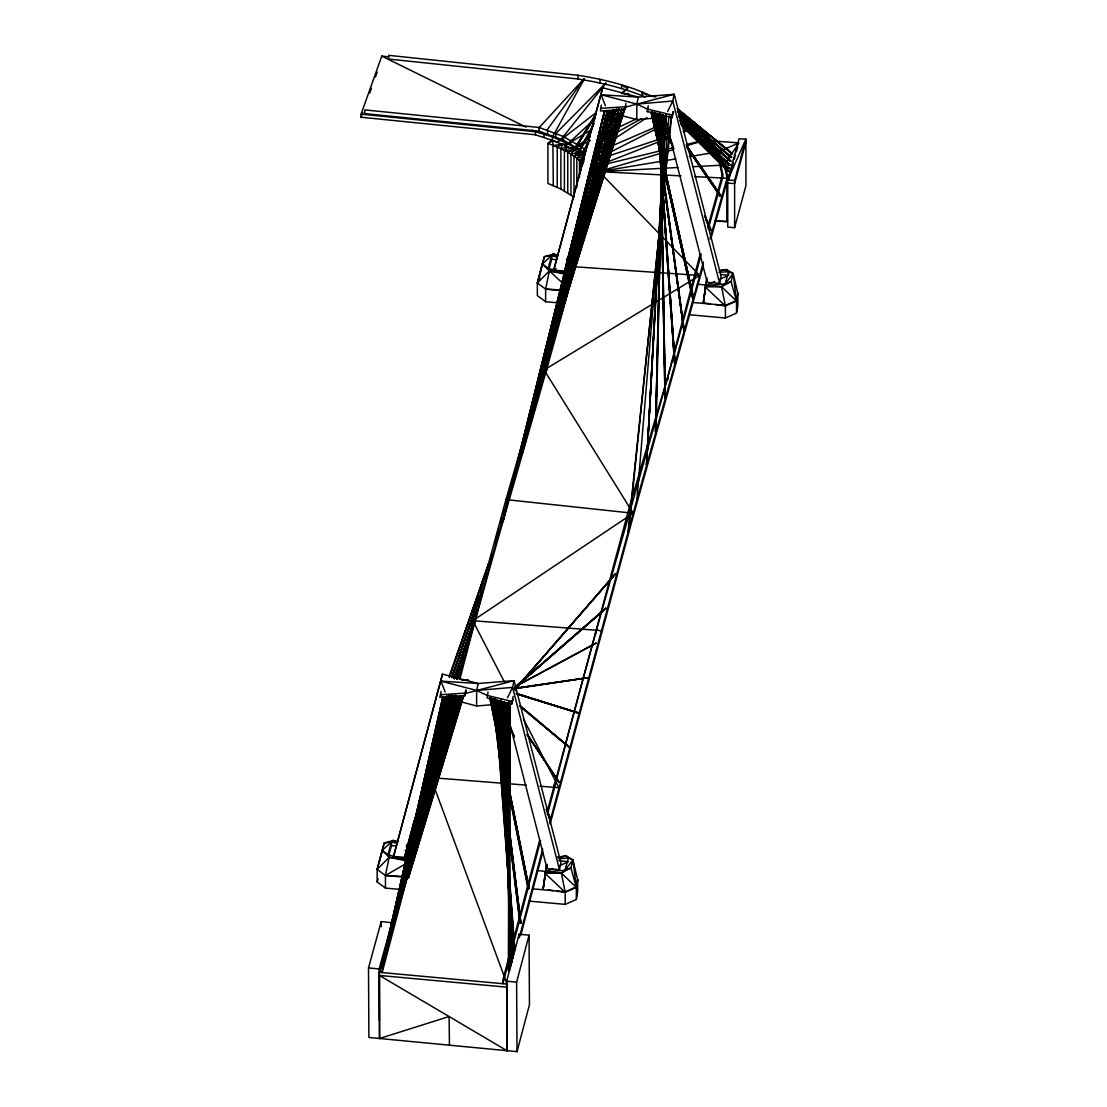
<?xml version="1.0" encoding="UTF-8"?>
<svg xmlns="http://www.w3.org/2000/svg" width="1107" height="1107" viewBox="0 0 1107 1107"><rect width="100%" height="100%" fill="white"/><g stroke="black" fill="none" stroke-linecap="round" stroke-linejoin="round"><path stroke-width="1.5" d="M509.206 701.575L508.556 970.631L508.846 701.63M509.414 818.931L509.137 970.645L509.995 703.374M509.455 798.244L509.635 701.7M509.497 970.59L509.773 703.319M660.962 214.979L655.482 432.159L659.841 239.084M659.938 235.68L660.395 214.966M660.478 211.548L662.678 115.031M660.492 214.91L655.635 432.284M660.533 211.451L662.761 114.934M660.782 214.896L656.022 432.173M661.723 173.522L660.962 211.506L661.903 173.605M661.903 170.187L663.051 114.92M661.834 170.091L663.245 115.003M651.705 112.388L693.051 298.696L651.234 112.374L693.051 298.696L658.956 142.208M666.11 115.059L646.543 464.982L657.503 261.543M657.696 258.097L665.528 115.073L646.543 464.982L665.916 114.948M546.996 867.957L547.232 864.539M636.968 499.174L668.946 115.765M671.216 116.456L628.472 532.08M671.617 116.332L628.015 531.941M681.04 123.624L728.572 171.308L681.317 124.717M545.101 875.969L543.122 889.225L546.457 865.688M706.778 279.67L703.319 302.848L706.93 277.746M680.321 120.428L729.181 168.568L680.597 121.493M728.835 164.985L729.9 164.763L728.904 165.054L680.127 118.906M543.122 889.225L545.35 871.956L553.043 868.538M703.319 302.848L705.533 285.592L714.776 281.482M679.435 115.211L730.745 161.276L679.131 114.201M678.01 111.087L731.561 157.429L677.498 111.212M720.034 196.133L721.086 195.856L720.09 196.216L688.097 149.5M545.599 872.662L546.83 864.387M677.954 109.593L732.294 153.624L677.138 108.375M576.346 899.479L576.346 886.887L577.674 879.442L577.674 892.048L576.346 899.479L565.22 904.377L529.271 901.126M556.724 891.135L565.22 892.339L576.346 887.44L577.674 880.01L572.956 859.918L566.258 855.932L557.803 857.026M715.219 304.536L725.403 305.961L736.529 301.076L737.857 293.078L737.857 305.67L736.529 313.115L725.403 318.013L689.453 314.748M562.757 303.276L545.64 301.727L545.64 289.121L549.349 270.911L548.117 268.364L542.388 263.909L544.381 256.686L553.403 254.043L558.039 255.44M457.26 695.666L447.574 698.268L404.525 857.33L393.525 856.527L442.509 674.121L478.169 683.503L514.049 680.639L560.931 862.893L559.464 869.645L547.079 868.76L504.626 703.706L496.849 700.025M393.525 856.527L442.509 674.121M404.525 857.33L414.115 820.55M619.062 108.86L607.757 111.904L564.722 270.966L553.721 270.15L602.706 87.744L638.352 97.125L674.232 94.261L721.127 276.515L719.647 283.281L707.262 282.382L664.809 117.342L653.933 112.194M553.721 270.15L602.706 87.744M565.027 269.582L565.622 266.815M566.231 264.047L589.104 179.5M504.626 703.706L476.633 706.003L476.633 690.464L478.169 683.503L440.987 681.123L445.18 692.041M661.502 116.761L664.809 117.342L636.829 119.625L636.829 104.086L638.352 97.125L601.184 94.745L605.363 105.663M442.855 697.216L383.409 959.506L442.731 697.133M383.285 959.423L443.146 697.189M443.395 697.341L383.949 959.631L443.686 697.299M384.71 955.479L445.567 696.94M385.111 953.791L390.259 931.983M391.048 928.621L392.625 921.91M393.428 918.547L394.604 913.524M395.407 910.162L396.984 903.45M397.773 900.088L402.533 879.954M403.322 876.592L445.692 697.023M384.586 955.396L445.969 696.995M387.229 947.218L446.218 697.147M385.25 955.604L446.896 695.445M711.137 230.021L710.085 230.325L711.137 230.021L704.868 215.948M400.859 889.488L385.444 888.091L377.169 881.975L377.169 869.369L384.184 843.064L393.206 840.421L397.856 841.804M385.693 951.854L386.813 946.748M387.63 943.399L389.29 936.688L387.671 943.206M390.937 929.977L395.074 913.192M395.905 909.843L448.805 695.071L408.829 857.897M387.754 943.468L389.415 936.757M398.091 901.527L399.323 896.49M400.153 893.128L404.705 874.668M405.522 871.32L408.013 861.246M388.875 940.106L390.563 933.256M391.352 930.032L449.221 695.141M388.28 943.593L449.456 695.279M449.746 695.265L387.754 946.955L449.871 695.334M604.519 110.797L502.675 521.605L605.1 110.908M604.671 110.7L503.09 521.134M502.965 521.66L604.671 110.949M511.974 487.537L607.48 110.88L512.264 487.592M607.48 110.88L511.974 487.288M379.452 861.44L384.184 843.064L391.504 842.04L396.458 843.243M396.68 908.21L451.199 696.552M398.202 903.298L396.915 908.293L451.947 694.933M400.347 894.968L401.633 889.959M404.636 878.294L405.937 873.298M408.082 864.968L409.369 859.959M410.227 856.638L413.658 843.299M414.516 839.964L451.864 694.975M391.421 929.922L392.708 924.926M388.972 941.725L452.5 695.071M389.194 941.808L452.721 695.154M522.089 451.739L610.317 110.714L522.227 453.524M610.026 110.658L522.075 453.386M522.075 453.593L610.317 110.714M547.578 810.199L629.758 505.664L667.908 376.131L700.274 253.641M547.578 813.991L554.635 787.215L554.607 783.507L554.552 787.354C599.856 608.573 654.486 432.394 701.201 254.029M402.574 877.048L385.444 875.499L377.169 869.369L382.192 850.287L393.206 840.421L397.773 841.998M545.64 301.727L537.352 295.597L537.352 283.005L542.388 263.909L553.403 254.043L557.956 255.634M385.015 951.19L379.438 972.333L379.438 1020.557M415.457 835.605L417.201 828.977M418.072 825.67L420.702 815.721M421.573 812.4L451.767 699.14M383.299 960.779L384.586 955.894M417.643 830.402L418.958 825.435M400.582 898.912L382.178 968.791L382.178 972.583L415.914 844.475M401.454 895.591L404.968 882.279M419.428 827.372L433.446 774.139M421.172 824.507L423.801 814.531M424.687 811.196L433.446 777.93M508.583 958.275L502.882 979.903L502.882 983.694L508.583 962.066M512.527 943.302L539.69 840.144M513.842 942.099L540.576 840.614M519.377 937.477L542.707 849.027M549.667 822.653L633.19 513.233L703.443 262.151M520.871 934.958L542.721 852.113M550.137 823.94L633.19 516.346L703.443 265.265M532.052 417.339L613.43 109.496L531.166 420.66M531.554 418.723L613.43 109.496M449.456 1045.133L449.096 1016.544L379.549 1038.491L379.438 975.447L507.048 1050.737L506.66 981.217L519.1 934.253L529.063 935.18L529.45 1004.699L517.011 1051.65L368.894 1037.48L368.506 967.933L381.209 921.605L391.864 922.615L379.148 968.943L379.549 1038.491L382.87 1037.66M517.011 1051.65L516.623 982.13L529.063 935.18M466.199 690.754L464.857 695.722L440.212 697.341L441.098 691.418M440.212 697.341L440.987 694.449M625.939 106.051L625.054 109.358L600.409 110.977L601.295 105.054M457.136 679.117L505.941 499.603L551.258 343.295M460.72 668.877L464.29 655.524M465.189 652.175L467.874 642.171M469.659 635.487L472.343 625.483M400.402 895.618L402.187 888.976M403.529 883.995L454.022 696.358M458.976 678.895L508.68 496.116L546.83 366.569L562.01 309.863M389.111 938.902L392.681 925.618M393.58 922.297L454.244 696.4M389.553 938.971L454.797 696.524M388.986 942.389L455.572 694.975M459.875 679.338C494.981 541.572 538.237 406.089 574.076 268.531M552.144 339.96L571.807 266.566L599.15 171.64L593.822 164.044M563.352 304.854L574.076 264.822M464.857 695.722L465.756 689.799M625.054 109.358L625.939 103.435M512.97 699.582L511.78 704.024L487.135 697.991L488.021 692.069M673.554 111.738L671.977 117.646L647.318 111.627L648.218 105.705M647.318 111.627L648.218 108.32M511.78 704.024L513.122 696.441M671.977 117.646L672.862 111.724M734.619 227.682L745.91 185.713L745.91 139.122L739.033 138.818L727.756 180.04L727.756 227.073L734.619 227.682L734.619 180.441L745.91 139.122L727.756 180.04L734.619 180.441M419.055 802.312L426.665 774.153M433.39 749.301L447.297 697.936M590.003 176.179L590.889 172.872M594.03 161.276L595.372 156.308M596.272 152.987L599.856 139.731M600.755 136.424L607.48 111.572M475.069 615.52L476.425 610.538M479.608 598.929L481.877 590.626M485.06 579.016L486.416 574.035M489.598 562.425L491.868 554.137M495.05 542.527L498.676 529.243M500.502 522.615L501.858 517.633M502.772 514.326L504.128 509.345M389.221 936.577L379.438 972.333L507.089 984.081L507.048 1050.737L507.089 987.195L379.438 975.447M540.022 387.27L616.004 109.247L540.313 387.339M540.036 387.395L616.004 109.372M384.337 957.541L385.665 952.657M540.313 387.464L616.419 109.413M728.531 180.316L733.346 162.715M734.218 159.519L735.532 154.717M736.335 151.825L737.732 146.719M745.91 142.236L734.619 183.554L727.756 183.153M388.502 939.788L389.443 936.48M401.066 895.037L401.993 891.73M403.391 886.762L405.245 880.134M406.172 876.813L456.859 696.165M388.875 939.898L390.536 933.201M392.598 926.642L457.025 696.192M389.207 939.968L457.565 696.331M389.415 940.037L457.758 696.414L389.581 940.078M707.747 227.046L722.705 173.827L719.744 160.626L713.973 147.383L705.297 134.404L705.297 138.112L713.973 151.092L719.744 164.32L722.705 177.521L708.217 229.08M709.988 238.877L727.022 178.282C722.968 149.514 701.88 126.641 678.812 110.714M710.915 238.655L727.022 181.396M549.017 268.766L551.701 259.246L551.701 255.675L544.381 256.686L537.352 283.005L545.64 289.121L564.473 290.837M388.82 855.144L391.504 845.61L391.504 842.04L387.92 854.742L389.166 857.275L385.444 875.499L385.444 888.091M548.823 354.946L618.868 109.081L549.376 355.098M548.975 354.89L618.73 109.067M549.238 355.084L619.283 109.219M576.982 251.704L578.394 246.806M580.276 240.261L582.628 232.096M583.569 228.831L621.096 113.966M589.215 209.223L591.567 201.059M592.508 197.779L593.919 192.881M574.519 263.162L595.704 189.629M598.057 181.465L599.468 176.553M600.935 171.447L601.862 168.236L595.524 159.38M600.132 177.923L574.519 266.856L574.519 264.393M719.647 270.828L726.441 269.555L733.152 273.54L731.077 281.524L721.529 286.685L725.403 305.961L705.173 286.907L721.529 286.685L725.127 283.89L728.655 271.658L726.441 269.555L719.688 270.44M558.827 858.658L568.458 858.022L572.956 859.918L570.894 867.902L561.346 873.049L565.22 892.339L544.976 873.271L561.346 873.049L564.944 870.254L568.458 858.022L566.258 855.932L557.762 857.51M377.169 881.975L378.082 878.792M507.393 497.79L505.941 502.703L505.941 499.603L633.19 513.233L544.104 369.987L699.693 275.463L599.15 171.64L592.231 170.658M508.362 494.497L510.784 486.305M511.738 483.026L513.191 478.099M516.097 468.247L518.505 460.055M534.93 404.263L536.383 399.35M559.381 319.84L621.567 108.901L559.492 319.909M559.768 319.992L622.009 108.984L559.007 321.556M406.739 874.917L408.289 869.894M412.136 856.693L459.792 695.943M398.99 903.132L400.457 898.164M401.274 894.954L460.304 696.068M397.87 908.321L460.733 696.234M463.625 695.985L408.677 877.394L407.805 877.657L462.477 695.86M407.528 877.27L462.269 697.189M462.754 696.248L407.805 877.657L408.677 877.394M408.372 877.726L463.321 696.303M549.542 817.132L548.878 817.796L549.944 817.353L549.28 818.004L547.245 813.271M594.473 190.598L595.22 191.262L594.293 191.027L618.218 112.969M594.667 191.359L618.467 114.076M599.828 176.276L595.22 191.262L594.293 191.013M601.392 171.322L618.841 114.408M456.513 678.66L460.913 665.833L457.094 678.757M456.61 678.937L460.443 666.013M456.9 678.992L460.913 665.833M568.417 286.962L624.293 108.611M568.832 288.955L624.818 108.694L568.555 288.498M585.008 224.029L620.543 114.021M586.115 222.313L621.47 114.312M453.912 678.688L470.157 631.654L454.479 678.771M454.091 678.453L470.267 631.931M454.382 678.494L470.157 631.654M451.656 677.29L479.801 596.631L452.237 677.373M451.767 677.567L479.511 596.59M452.057 677.595L479.331 596.825M449.442 675.727L489.017 562.937L449.456 677.442M449.345 677.18L488.74 562.896M421.684 810.213L459.958 701.326M421.781 810.476L460.055 701.589M422.058 810.559L460.332 701.672M422.237 810.379L460.512 701.492M435.729 762.585L432.519 770.984L457.717 699.804M436.864 759.374L457.994 699.873M432.795 771.067L458.09 700.136M557.278 141.959L535.401 134.805L361.09 117.245L361.09 114.132L381.79 56.125L388.626 56.844M361.09 117.245L362.819 112.402M369.724 93.071L371.44 88.242M375.467 76.964L377.196 72.121M441.873 735.698L455.351 698.559M455.226 699.043L442.357 735.546M442.233 736.03L455.627 698.614M451.476 701.298L452.625 698.337M560.889 189.034L560.889 148.615L562.591 144.284L551.563 140.298L547.923 143.412L547.923 183.444L560.889 189.034L573.98 197.101L573.98 156.184L578.2 152.143L584.344 156.212L579.459 160.446L579.459 177.604M595.995 154.689L613.97 112.181M593.767 161.152L614.164 112.845M593.67 162.604L614.731 112.762M584.482 224.168L585.216 223.711M601.322 132.992L610.607 112.361M600.312 136.355L611.175 112.264M600.354 137.476L611.548 112.554M730.758 161.138L679.061 114.616M727.603 171.156L728.489 171.336L682.493 126.35M604.685 119.002L608.684 110.631M604.713 120.068L609.058 110.921M667.701 111.406L672.765 101.028L674.232 94.261L625.524 107.13M507.518 697.784L512.569 687.392L514.049 680.639L463.722 693.937M570.963 194.957L570.963 154.164L573.8 149.625L562.591 144.284L553.306 145.46L547.923 143.412L552.877 140.769L553.306 185.616M581.355 154.994L589.491 139.524M589.685 140.146L581.715 155.284L588.661 143.066M586.848 677.927L514.492 688.236M516.415 694.034L577.951 712.742L516.692 693.522M584.344 79.012L552.476 136.908L552.476 140.008M519.792 706.197L568.873 747.004L520.082 705.685M577.273 153.472L594.196 123.389M577.674 153.679L592.895 126.641M578.241 153.582L591.954 129.215M560.889 148.615L568.348 146.885L564.404 150.372L567.766 152.226L574.215 149.86L564.404 150.372L553.306 145.46M615.16 574.381L514.99 689.149M515.585 686.589L605.861 608.227L515.862 687.115M573.122 150.704L596.106 113.468M573.675 150.607L596.286 114.09M573.883 151.189L595.275 116.512M693.259 166.7L724.047 165.081L738.161 144.228M579.75 154.371L581.313 152.102L568.016 143.785L552.476 136.908L535.401 131.691L361.09 114.132M558.827 781.708L527.057 734.688M625.22 108.956L624.154 108.804M547.079 129.948L584.15 78.915M712.064 286.146L705.533 285.592L725.127 283.89L733.152 273.54L728.655 271.658L719.01 272.294M564.944 870.254L572.956 859.918L576.346 887.44L561.346 873.049L545.35 871.956L564.944 870.254L570.894 867.902L576.346 887.44M556.683 142.637L560.488 140.146L605.875 83.219M515.129 689.398L615.16 573.883M515.419 689.412L615.298 574.132M593.144 169.62L595.87 166.534L669.306 137.725M538.874 127.914L583.998 78.791M661.529 204.089L665.293 397.98L661.972 204.214M556.101 133.241L605.723 83.122M537.352 283.005L549.349 270.911L569.884 274.024L573.523 260.09L567.337 258.222M377.169 869.369L389.166 857.275L408.123 860.153M595.386 118.352L564.764 146.719M621.885 93.721L626.936 89.03M576.816 187.36L576.816 158.287L581.424 154.053L573.98 156.184L567.766 152.226L567.766 192.895M675.727 158.91L599.15 171.64L593.449 175.944L593.477 180.261L597.752 176.456L593.449 175.944L593.075 168.568L593.075 173.301L673.333 149.625M675.09 363.968L663.121 192.424M507.407 785.735L528.053 888.617L529.174 888.368L507.504 780.421M528.053 888.617L529.174 888.368M515.433 686.838L605.861 608.227M514.7 688L605.999 608.476M683.96 331.27L663.314 179.417L684.126 331.131M560.488 140.146L595.691 112.956M621.428 93.099L626.839 88.906M577.453 146.027L589.976 137.088M602.499 128.163L621.982 114.27M633.19 513.233L472.8 620.695L472.8 623.808M596.95 150.178L647.069 117.536M591.166 129.865L568.016 143.785L559.602 144.533M604.38 121.908L617.595 113.966M405.259 864L385.444 875.499L402.104 876.398M599.371 142.083L641.52 118.684M514.99 686.589L596.036 643.001M515.129 686.852L596.189 643.25M572.333 149.196L590.169 140.644M580.843 170.215L580.843 161.608L583.901 160.045M594.846 159.989L666.926 123.444M562.591 144.284L557.236 146.968L557.236 187.249M600.935 135.58L636.331 118.947M719.398 279.434L727.105 276.017M559.215 865.799L568.458 861.703L558.827 860.637M551.244 270.565L555.935 268.489M566.895 263.66L573.163 260.906L567.088 258.789M405.148 850.716L412.98 847.27L406.892 845.167M692.871 302.46L725.403 305.407L736.529 300.509L736.529 313.115M532.688 888.824L565.22 891.772L576.346 886.887M596.452 152.6L666.331 122.434M725.127 283.89L731.077 281.524L736.529 301.076L721.529 286.685L705.533 285.592M683.683 132.093L696.455 127.07M595.054 160.46L670.261 135.621M683.337 131.304L696.414 126.987M727.686 170.755L728.627 170.879M592.577 167.531L595.87 166.534M728.281 168.015L729.236 168.139M686.52 145.709L709.601 138.859L686.188 144.56M692.567 298.157L693.577 298.198L658.928 142.374M508.86 834.346L519.999 923.155M519.75 923.224L520.899 923.072L508.75 823.94M570.963 154.164L578.2 152.143L573.8 149.694M573.98 156.184L576.816 158.287L584.344 156.212M729.845 160.736L730.8 160.875M576.816 158.287L579.459 160.446L583.956 159.256M578.297 152.891L581.313 152.102L584.676 154.869M730.662 156.876L731.616 157.014M731.381 153.084L732.35 153.223M600.88 165.317L672.807 147.812M581.479 155.091L582.434 154.883M704.467 215.74L711.04 230.436L705.616 219.615M581.742 155.229L582.282 155.188M689.343 156.654L718.277 151.839L739.033 142.914L710.888 140.783M514.921 688.499L587.264 677.678M514.506 688.748L587.125 677.927M511.019 944.437L511.614 958.233L512.762 958.192L508.68 863.377M512.112 945.226L512.61 953.847L513.759 953.791L508.625 865.951M513.759 953.791L508.182 862.478M509.926 939.829L510.548 962.232L511.711 962.218L508.68 853.649M511.711 962.218L504.238 701.949M508.819 914.354L509.483 965.982L510.631 965.982L508.75 819.706M510.631 965.982L509.773 926.448M512.14 929.119L513.69 949.792L514.838 949.709L508.667 867.03M508.348 970.562L509.289 970.521M579.459 160.446L580.843 161.608L584.164 161.318M593.477 180.261L596.742 179.971M601.184 94.745L636.829 104.086L672.765 101.028L719.647 283.281M440.987 681.123L476.633 690.464L512.569 687.392L559.464 869.645M568.79 148.227L576.318 147.162M623.67 93.832L628.61 93.5L628.61 96.115M600.409 108.361L625.054 106.742M461.84 680.307L468.413 679.878M440.212 694.739L464.857 693.12M677.858 167.503L599.15 171.64L680.985 175.888M508.625 825.656L520.899 923.072M611.161 111.987L607.757 111.904L636.829 119.625M450.964 698.365L447.574 698.268L476.633 706.003M714.831 221.234L726.815 221.58L726.815 179.002L729.181 179.569L724.047 165.081M514.243 946.319L514.838 949.709M694.629 176.594L727.022 178.282L729.181 179.569M545.64 289.121L565.635 290.214M576.443 151.811L581.313 152.102M571.807 266.566L699.693 275.463M716.174 220.805L726.815 221.58M551.701 259.246L556.655 259.633M566.563 260.394L573.163 260.906L566.563 259.287M391.504 845.61L396.458 845.997M406.366 846.758L412.98 847.27L406.366 845.665M601.018 630.63L472.8 620.695L504.391 681.981M526.24 785.126L430.734 777.584L507.089 984.081M539.981 786.205L558.883 787.7L523.348 718.761M545.35 871.956L548.615 872.233M506.66 981.217L516.623 982.13M697.507 284.236L706.045 285.025M537.31 870.6L545.862 871.389M566.535 273.706L569.884 274.024L548.117 268.364L551.701 255.675L556.655 256.879M368.506 967.933L379.148 968.943M539.137 127.471L364.826 109.911L364.826 113.62L539.137 131.179L563.505 140.243L584.026 152.406L584.026 148.698L563.505 136.548L539.137 127.471L539.137 131.179M652.66 96.613C629.136 85.474 603.578 79.317 577.965 75.262L388.737 55.35L388.737 59.058L577.965 78.971C600.949 82.555 623.753 87.993 645.256 96.973M720.615 274.453L728.655 275.325L728.655 271.658M705.021 303.097L710.113 303.816M548.228 889.945L553.32 890.665M512.762 958.192L508.085 854.715M386.703 948.256L387.159 948.422M539.649 279.794L539.649 275.062L542.388 263.909L549.349 270.911L569.69 275.159M407.943 861.204L389.166 857.275L382.192 850.287L387.92 854.742L408.137 860.001M650.874 95.769L655.801 96.973M647.318 109.012L671.977 115.045M487.135 695.39L511.78 701.409M509.483 965.982L509.178 914.299M623.283 86.484L628.195 87.868M407.141 844.599L411.79 845.983M516.415 693.522L577.951 712.742M516.277 693.785L577.812 713.005M642.198 93.099L646.875 94.842M636.829 104.086L647.706 109.247M476.633 690.464L487.523 695.611M381.79 56.125L526.088 127.111M532.287 130.169L535.401 131.691L535.401 134.805M711.04 230.436L710.127 230.436L707.996 225.648M678.812 114.422L693.743 125.7L705.297 138.112M686.382 116.996L688.983 119.099M677.526 109.04L732.294 153.624M677.899 109.994L731.782 153.748M584.026 148.698L586.267 150.538M519.806 705.699L569.012 746.741M519.667 705.962L568.873 747.004M678.397 111.752L731.561 157.429M679.186 112.997L731.063 157.554M677.442 111.613L730.606 157.291M678.674 113.938L730.343 160.598M678.549 114.741L730.233 161.414M549.349 270.911L565.622 285.883M553.403 254.043L557.139 257.544M678.633 116.263L729.9 164.763M679.435 117.176L729.458 164.486M678.577 116.678L729.859 165.178M680.556 119.169L729.347 165.33M584.662 223.752L585.409 224.472M679.878 120.151L729.181 168.568M679.753 120.967L728.683 168.721M681.76 123.085L728.24 168.444M580.843 161.608L583.168 164.099M680.999 124.053L728.572 171.308M681.704 125.395L728.088 171.46M601.046 170.658L594.501 161.83L594.501 159.366M582.074 204.255L584.87 208.559L586.157 212.904L589.076 213.084L586.157 212.904L586.157 191.054M687.184 146.345L721.086 195.856M686.755 146.082L720.643 195.579M687.101 146.774L721.017 196.299M686.575 146.913L720.519 196.479M527.499 734.425L558.952 781.916M527.223 734.453L558.786 782.151M660.962 117.536L671.423 140.963M660.173 116.401L672.71 144.519M659.661 116.595L673.582 147.812M659.26 116.373L673.872 149.154M501.139 703.582L509.275 722.539M546.554 809.452L549.944 817.353M500.738 703.36L509.815 724.559M546.152 809.231L549.805 817.782M500.475 704.232L514.437 736.764M500.073 704.01L514.312 737.207M737.857 293.632L733.152 273.54L736.529 301.076M651.788 112.001L693.563 298.544L652.217 112.208L658.181 139.025M660.699 154.025L651.29 112.181L692.553 298.503M661.446 157.374L693.079 298.004L665.556 173.993M652.258 112.015L658.208 138.845M651.788 112.001L664.809 170.644M490.927 697.77L496.337 724.753M497.693 731.506L502.094 753.424M503.104 758.489L504.128 763.553M505.47 770.292L506.148 773.668M490.692 697.977L496.448 726.649M497.458 731.699L498.136 735.076M498.814 738.452L501.858 753.632M503.215 760.384L504.225 765.435M505.249 770.5L506.591 777.252M507.615 782.303L528.938 888.561M490.595 697.687L493.307 711.192M494.995 719.619L496.019 724.684M498.717 738.175L499.395 741.552M500.751 748.29L502.108 755.043M505.484 771.911L506.508 776.962M507.518 782.026L508.542 787.091M509.206 790.453L528.842 888.284M490.041 697.825L497.583 735.2M498.593 740.265L500.281 748.706M500.876 751.791L501.983 757.133M502.647 760.509L504.349 768.936M505.359 774.001L506.383 779.065M507.393 784.116L528.371 888.686M489.806 698.019L497.597 736.819M498.939 743.558L499.963 748.623M500.973 753.687L504.363 770.555M505.041 773.918L506.383 780.67M654.265 112.872L661.944 169.219L654.445 112.831M663.342 179.472L684.071 331.45L663.494 179.348M654.818 112.817L662.941 172.581M663.633 177.701L684.361 331.491M493.473 699.181L499.534 748.747M500.17 753.881L501.429 764.134M502.052 769.254L502.882 776.09M504.142 786.344L504.778 791.477M493.224 699.25L501.18 764.204M502.025 771.039L502.647 776.159M503.906 786.413L504.529 791.547M508.722 825.725L520.65 923.141M493.141 699.195L496.49 726.538M497.112 731.672L497.541 735.09M498.371 741.925L500.668 760.717M492.573 699.264L500.945 767.635M501.651 772.824L502.287 777.944M503.547 788.198L504.169 793.332M508.57 829.212L520.082 923.21M492.324 699.333L500.904 769.407M501.333 772.824L501.955 777.958M503.215 788.212L503.837 793.332M496.185 699.915L505.179 820.508M505.83 829.129L506.217 834.291M495.95 699.915L505.332 825.67M505.595 829.115L506.494 841.168L506.134 837.791M507.006 848.059L507.518 854.95M514.603 949.709L508.431 867.016L509.483 882.57M495.839 699.97L500.862 767.151M501.25 772.326L502.011 782.663M502.661 791.27L503.173 798.161M503.823 806.782L504.197 811.943M504.972 822.28L505.359 827.455M507.158 851.574L507.546 856.735M509.732 886.015L510.631 898.081M510.894 901.527L511.669 911.864M511.918 915.309L512.832 927.362M513.081 930.807L513.856 941.144M495.244 698.226L508.902 882.611M509.773 892.892L510.687 904.959M510.936 908.404L514.022 949.737M494.898 698.268L508.667 882.611M509.953 899.839L510.341 905M510.991 913.607L511.752 923.944M661.419 172.249L657.42 113.509L661.488 171.876M661.903 179.154L674.993 363.746M661.391 173.605L657.143 113.537L661.474 177.009M661.875 180.483L662.373 187.346L661.82 179.14M662.733 192.493L674.896 364.134L662.927 192.48M657.06 113.578L661.433 175.681M661.682 179.126L662.041 184.302M662.65 192.936L674.703 363.705M657.613 113.523L661.502 170.506M662.111 179.14L662.83 189.491M662.083 180.455L662.678 189.034M662.553 192.438L674.606 364.078M498.939 700.606L505.096 805.675M505.29 809.12L506.203 824.618M506.909 836.671L507.31 843.562M498.703 700.593L506.466 834.996M506.674 836.643L507.573 853.94M498.136 700.62L509.026 886.624M509.732 898.676L510.133 905.568M510.341 909.013L510.631 914.174M510.839 917.62L511.24 924.511M511.448 927.957L512.956 953.791M498.025 700.689L508.916 886.693M509.815 902.191L510.023 905.637M510.922 921.135L511.13 924.58M511.835 936.647L512.14 941.808M497.79 700.662L508.68 886.665M509.995 909.068L510.299 914.23M511.005 926.282L511.808 940.064M501.706 701.298L506.162 804.747M506.536 813.368L507.269 830.61M501.471 701.271L507.56 842.648M501.36 701.354L504.252 768.59M504.474 773.765L505.359 794.452M506.107 811.694L506.48 820.315M507.227 837.556L507.587 846.177M508.334 863.418L509.455 889.281M509.746 896.186L510.562 915.143M510.867 922.048L511.683 941.005M511.974 947.896L512.347 956.517M500.821 699.569L508.874 889.295M509.746 906.453L509.995 915.157M510.258 918.519L511.102 941.019M511.379 944.382L511.974 958.178M500.475 699.61L508.653 889.267M509.912 918.575L510.507 932.371M504.46 701.99L507.297 803.668M507.629 815.734L508.348 841.583M503.671 701.963L508.985 893.252M509.76 920.816L510.092 932.883M510.285 939.774L510.908 962.177M503.533 702.059L508.86 893.349M509.773 926.089L509.967 932.98M503.311 702.004L508.68 895.023M659.855 114.298L661.46 200.63M661.585 186.834L660.312 112.61L661.557 188.148M661.778 193.836L661.834 200.658M661.64 193.31L661.875 200.671M661.834 203.633L665.293 397.98M660.021 112.623L661.599 200.671M661.488 203.674L665.003 397.925L659.952 114.215M507.227 702.682L508.473 799.046M507.006 702.627L510.424 965.927M506.868 702.737L507.2 728.544M507.241 731.99L508.113 799.102M508.334 816.316L509.414 898.912M506.439 702.627L508.833 898.912M506.079 702.682L508.667 902.302M519.1 934.253L519.114 937.643M381.209 921.605L381.237 926.697M725.403 305.407L725.403 318.013M722.705 173.827L722.705 177.521M719.744 160.626L719.744 164.32M713.973 147.383L713.973 151.092M706.584 136.327L706.584 140.036M695.597 270.274L695.597 273.983M693.743 121.991L693.743 125.7M667.908 376.131L667.908 379.826M642.295 91.923L642.295 95.631M629.758 505.664L629.758 509.372M621.622 84.769L621.622 88.463M599.994 79.206L599.994 82.914M599.468 177.798L599.468 180.261M598.583 163.13L598.583 166.825M595.704 630.035L595.704 633.827M593.449 179.057L593.449 194.417M585.894 194.707L585.894 211.52M585.465 194.943L585.465 210.039M584.87 195.178L584.87 208.559M584.109 195.413L584.109 207.078M583.168 198.997L583.168 205.653M582.074 162.826L582.074 166.285M577.965 75.262L577.965 78.971M577.702 144.367L577.702 148.075M570.742 140.368L570.742 144.076M565.22 891.772L565.22 904.377M564.404 150.372L564.404 190.916M563.505 136.548L563.505 140.243M555.769 133.103L555.769 136.811M554.15 785.25L554.15 789.042M547.605 130.072L547.605 133.781M546.83 366.569L546.83 370.278M544.077 134.085L544.077 137.185M515.336 688.167L515.336 690.782M508.68 496.116L508.68 499.81M474.64 620.487L474.64 624.265M732.322 153.458L731.284 153.444L732.322 153.458M728.268 168.153L729.195 168.43L728.268 168.153M662.816 172.595L654.721 112.803L662.761 172.637"/></g></svg>
